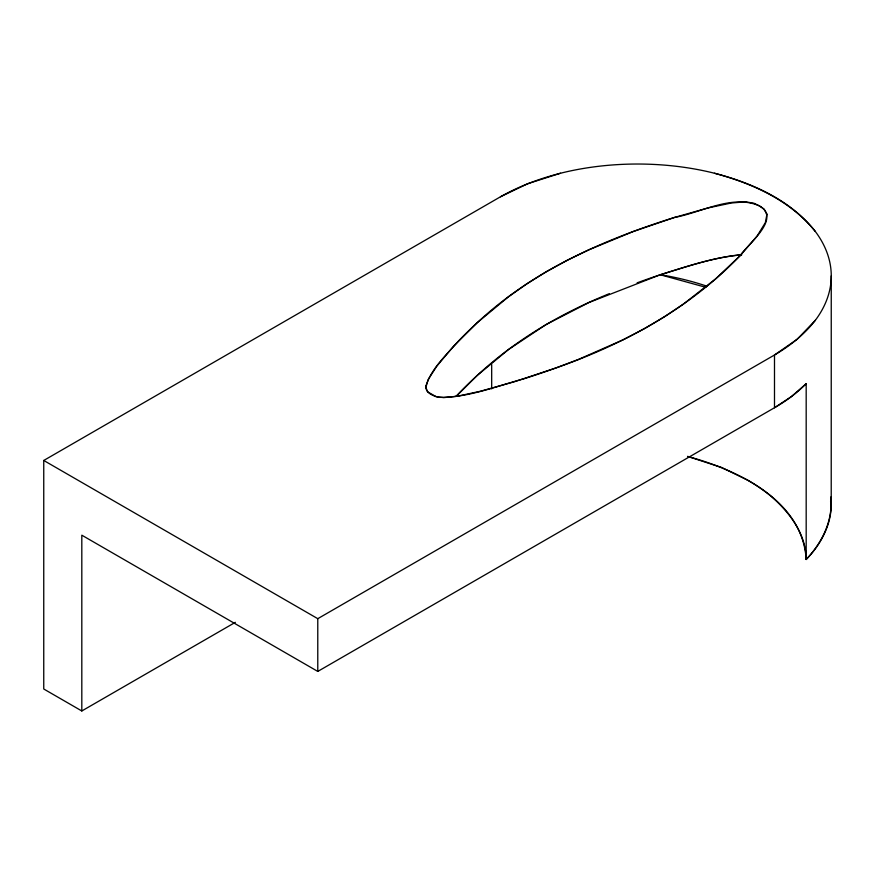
<?xml version="1.0" encoding="UTF-8"?>
<svg xmlns="http://www.w3.org/2000/svg" width="875" height="875" viewBox="0 0 875 875"><rect width="100%" height="100%" fill="white"/><g stroke="black" fill="none" stroke-linecap="round" stroke-linejoin="round"><path stroke-width="1.31" d="M830.823 496.989C833.208 520.406 822.041 542.85 806.181 559.464C806.159 533.914 789.436 512.236 770.995 496.213A203.591 117.545 0 0 0 747.852 480.255L721.558 467.447L687.575 456.4C737.406 469.952 802.616 500.139 806.181 559.464C820.094 545.256 830.495 526.673 831.217 506.45L831.25 275.898M43.75 460.469L500.467 196.787C519.247 186.112 539.634 178.598 560.525 173.228A193.769 111.869 0 0 1 714.438 173.228C752.259 183.061 790.65 199.948 815.314 231.459A193.769 111.869 0 0 1 815.314 320.327C804.311 334.611 789.983 345.92 774.495 354.998L317.778 618.68L43.75 460.469L43.75 688.997L81.812 710.97L235.364 622.322M455.919 396.473L458.587 393.63A632.548 365.203 0 0 1 477.345 375.331C515.594 339.905 561.127 313.162 609.317 293.672M815.314 320.327L797.136 339.281L774.495 354.998L774.495 407.739L317.778 671.42L81.812 535.183L81.812 710.97M456.148 396.43L477.345 375.331L508.506 349.519L546.142 324.494L589.006 302.488L660.242 274.761C686.864 266.405 713.672 257.37 741.562 254.647M806.181 383.677L791.383 396.605L774.495 407.739A193.769 111.869 0 0 0 806.181 383.677L806.181 559.464M500.467 196.787L527.691 183.717L560.525 173.228M637.12 282.833A609.995 352.177 0 0 1 660.253 274.761C686.941 266.689 713.716 257.152 741.672 254.898M660.242 274.761L705.906 287.339M714.438 173.228C752.292 183.411 790.18 200.233 815.314 231.459M830.594 501.069L831.217 506.45M491.684 364.47L491.684 388.883M317.778 618.68L317.778 671.42M660.275 274.695A199.916 115.412 0 0 1 707.011 286.234M425.994 385.755C424.834 393.017 433.617 396.189 439.261 397.359C468.431 397.688 496.333 386.203 524.125 378.733A654.587 377.923 0 0 0 555.92 367.948C624.334 343.995 689.872 308.208 740.348 255.434C747.611 244.191 781.769 218.597 759.358 205.888C732.419 193.867 701.192 212.702 674.527 217.438C603.127 239.75 532.58 270.922 477.345 322.591A632.548 365.203 0 0 0 458.587 340.889C446.666 354.747 431.78 367.916 425.994 385.755M766.959 214.211L765.352 222.633L757.072 236.064L740.348 255.434L715.477 278.972L683.288 304.183L664.705 316.652L644.602 328.606L623.164 339.784L578.255 359.505L555.92 367.948L514.259 381.795L480.353 391.256L457.428 396.222L443.669 397.633L436.012 396.648L427.602 391.803L425.863 387.352L428.247 379.378L436.844 366.133L453.261 346.577L477.345 322.591L508.506 296.778L526.553 284.014L546.142 271.753L567.12 260.302L589.006 249.747L633.281 231.514L674.527 217.438L708.28 207.889L731.358 203L745.533 201.841L753.856 203.197L759.358 205.888L764.203 209.169L766.959 214.211"/></g></svg>
